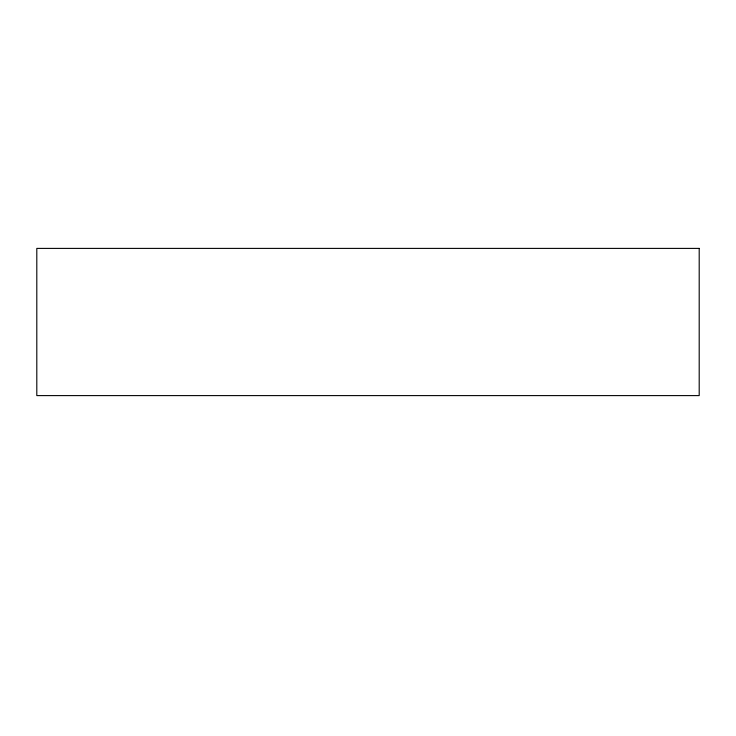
<?xml version="1.0" encoding="UTF-8"?>
<svg xmlns="http://www.w3.org/2000/svg" width="736" height="736" viewBox="0 0 736 736"><rect width="100%" height="100%" fill="white"/><g stroke="black" fill="none" stroke-linecap="round" stroke-linejoin="round"><path stroke-width="1.1" d="M699.2 248.4L36.8 248.4L36.8 395.6L699.2 395.6L699.2 248.4"/></g></svg>
